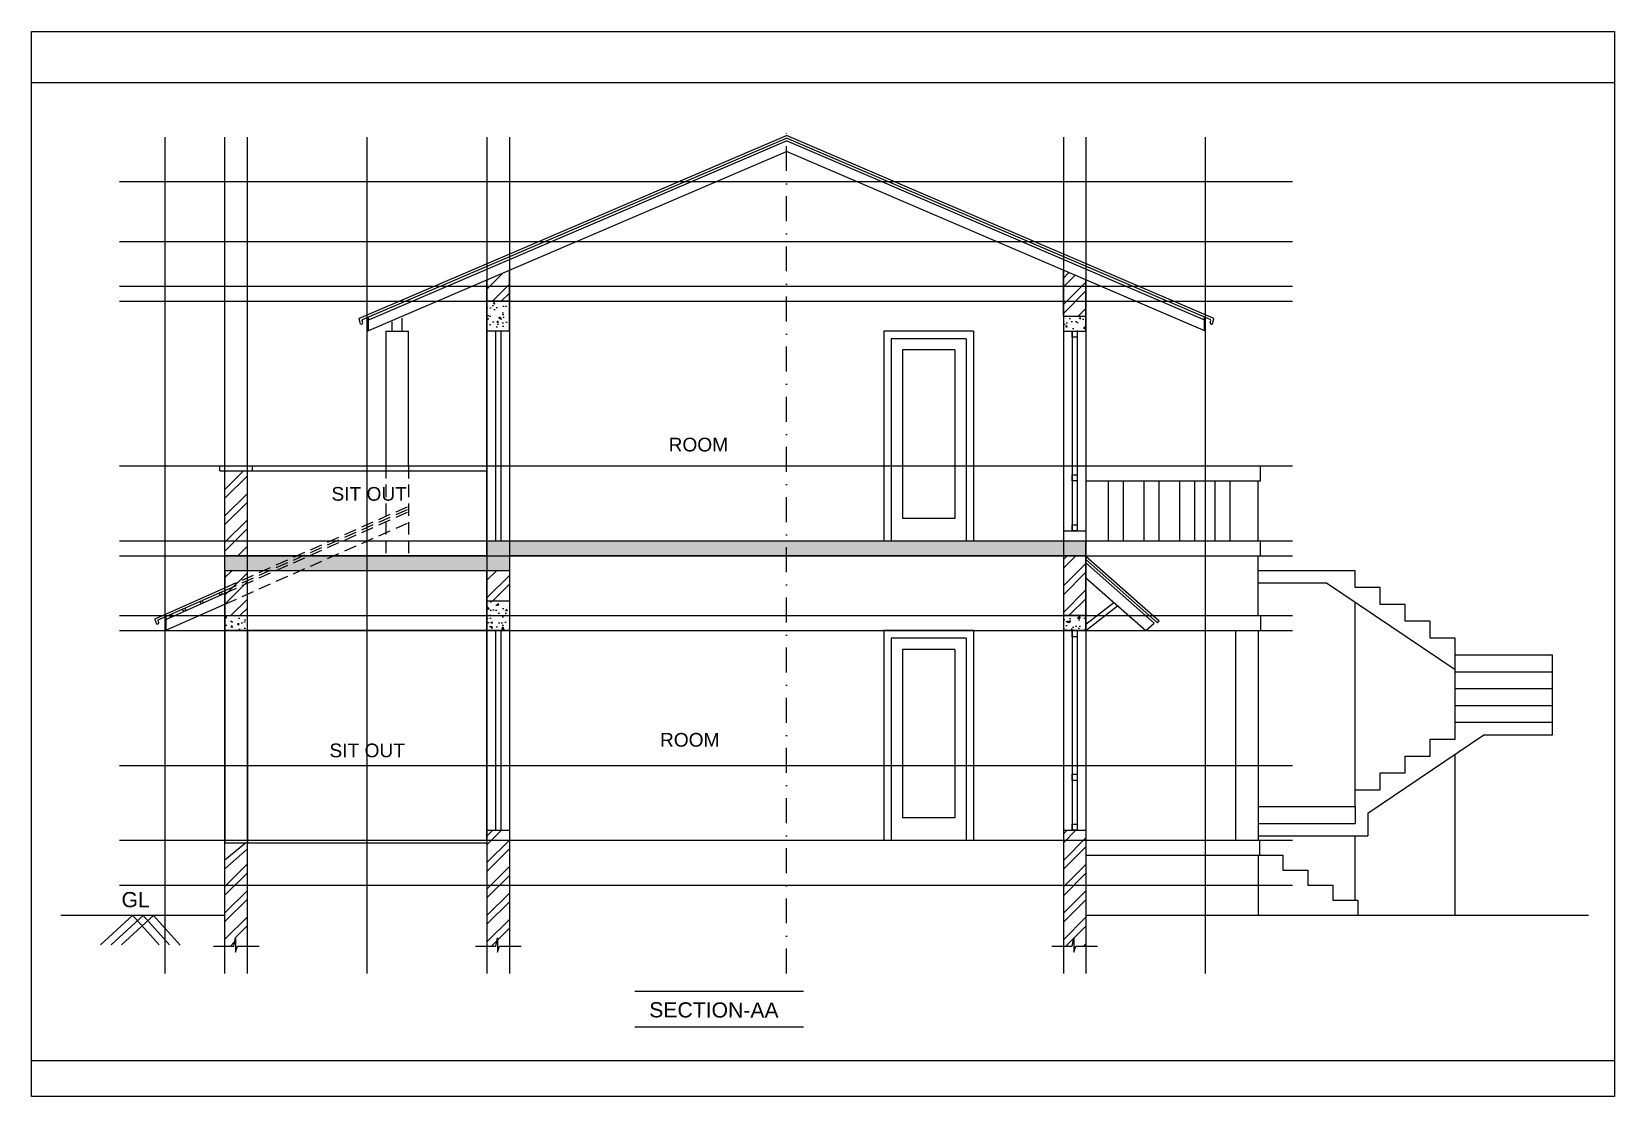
# Model space of a CAD drawing. Header units: inches. Extents: x 171009 to 352533, y -79956 to -38287.
# Drawn here: x 175141 to 175775, y -40207 to -39780 of the extents above; entities that cross this region are included whole.
import ezdxf

# ---------------------------------------------------------------- set-up
doc = ezdxf.new("R2010")
doc.units = ezdxf.units.IN
doc.header["$LTSCALE"] = 20
doc.header["$MEASUREMENT"] = 0
doc.linetypes.add('DASHDOT', pattern=[1, 0.5, -0.25, 0, -0.25])
doc.linetypes.add('HIDDEN', pattern=[0.375, 0.25, -0.125])
doc.layers.get('0').update_dxf_attribs({"linetype": 'CONTINUOUS'})
for name, color, linetype in [('border', 230, 'CONTINUOUS'), ('COLUMN', 31, 'CONTINUOUS'), ('DOOR', 1, 'CONTINUOUS'), ('FRAME', 2, 'CONTINUOUS'), ('guide', 211, 'CONTINUOUS'), ('HATCH', 8, 'CONTINUOUS'), ('KALKAAL', 7, 'CONTINUOUS'), ('text', 2, 'CONTINUOUS'), ('TEXTS', 2, 'CONTINUOUS'), ('TILE', 22, 'CONTINUOUS'), ('wall', 13, 'CONTINUOUS'), ('WINDOW', 4, 'CONTINUOUS'), ('window sill', 5, 'CONTINUOUS'), ('WOOD', 7, 'CONTINUOUS')]:
    doc.layers.add(name, color=color, linetype=linetype)
doc.styles.add('STYLE1', font='arial_B.ttf')
doc.styles.add('style5', font='arial_B.ttf')
pattern_1 = [(45, (-376.763, 338.4585), (-5.30330086, 5.30330086), []), (45, (-373.227, 338.4585), (-5.30330086, 5.30330086), [])]
pattern_2 = [(45, (-358.763, 338.4585), (-5.30330086, 5.30330086), []), (45, (-355.227, 338.4585), (-5.30330086, 5.30330086), [])]
pattern_3 = [(50, (9.8803, 0), (7.17260183, -0.62752135), [0.75, -8.25]), (355, (9.88, 0), (-1.38751334, 7.52192134), [0.6, -6.6]), (100.4514, (10.478, -0.052), (5.78509382, 6.89439542), [0.6374019, -7.01142112]), (46.1842, (9.88, 2), (10.6724105, -1.65519014), [1.125, -12.375]), (96.6356, (10.77, 1.862), (9.34662706, 9.7411787), [0.9561029, -10.51713]), (351.1842, (9.88, 2), (9.34661945, 9.741186), [0.9, -9.9]), (21, (10.8803, 1.5), (5.96907052, -4.0261889), [0.75, -8.25]), (326, (10.88, 1.5), (2.43315332, 7.25150045), [0.6, -6.6]), (71.4514, (11.378, 1.1645), (8.40222629, 3.22530497), [0.6374019, -7.01142112]), (37.5, (9.8803, 0), (0.121598553, 3.32893854), [0, -6.52, 0, -6.7, 0, -6.625]), (7.5, (9.8803, 0), (2.630695374, 3.94411712), [0, -3.82, 0, -6.37, 0, -2.525]), (327.5, (7.6503, 0), (5.33822436, -0.225548717), [0, -2.5, 0, -7.8, 0, -10.35]), (317.5, (6.6503, 0), (5.83186169, 1.00104982), [0, -3.25, 0, -5.18, 0, -7.35])]

msp = doc.modelspace()

# ---------------------------------------------------------------- hatches: boundary and pattern name
at = {"layer": 'HATCH'}
h = msp.add_hatch(dxfattribs=at)
h.set_pattern_fill('ANSI32', color=256, scale=20, style=0)
h.set_pattern_definition(pattern_1)
h.paths.add_polyline_path([(175332.561, -39875.784), (175323.561, -39879.641), (175323.561, -39888.212), (175332.561, -39888.212)])
h = msp.add_hatch(dxfattribs=at)
h.set_pattern_fill('ANSI32', color=256, scale=20, style=0)
h.set_pattern_definition(pattern_2)
h.paths.add_polyline_path([(175563.561, -39879.641), (175554.561, -39875.784), (175554.561, -39894.212), (175563.561, -39894.212)])
h = msp.add_hatch(dxfattribs=at)
h.set_pattern_fill('AR-CONC', color=256, style=0)
h.set_pattern_definition([(50, (-376.763, 326.4585), (7.17260183, -0.62752135), [0.75, -8.25]), (355, (-376.763, 326.4585), (-1.38751334, 7.52192134), [0.6, -6.6]), (100.4514, (-376.165, 326.406), (5.78509382, 6.89439542), [0.6374019, -7.01142112]), (46.1842, (-376.763, 328.4585), (10.6724105, -1.65519014), [1.125, -12.375]), (96.6356, (-375.874, 328.321), (9.34662706, 9.7411787), [0.9561029, -10.51713]), (351.1842, (-376.763, 328.459), (9.34661945, 9.741186), [0.9, -9.9]), (21, (-375.763, 327.9585), (5.96907052, -4.0261889), [0.75, -8.25]), (326, (-375.763, 327.9585), (2.43315332, 7.25150045), [0.6, -6.6]), (71.4514, (-375.2655, 327.623), (8.40222629, 3.22530497), [0.6374019, -7.01142112]), (37.5, (-376.763, 326.4585), (0.121598553, 3.32893854), [0, -6.52, 0, -6.7, 0, -6.625]), (7.5, (-376.763, 326.4585), (2.630695374, 3.94411712), [0, -3.82, 0, -6.37, 0, -2.525]), (327.5, (-378.993, 326.4585), (5.33822436, -0.225548717), [0, -2.5, 0, -7.8, 0, -10.35]), (317.5, (-379.993, 326.4585), (5.83186169, 1.00104982), [0, -3.25, 0, -5.18, 0, -7.35])])
h.paths.add_polyline_path([(175332.561, -39900.212), (175332.561, -39888.212), (175323.561, -39888.212), (175323.561, -39900.212)])
h = msp.add_hatch(dxfattribs=at)
h.set_pattern_fill('AR-CONC', color=256, style=0)
h.set_pattern_definition(pattern_3)
h.paths.add_polyline_path([(175563.561, -39900.212), (175563.561, -39894.212), (175554.561, -39894.212), (175554.561, -39900.212)])
h = msp.add_hatch(dxfattribs=at)
h.set_pattern_fill('ANSI32', color=256, scale=20, style=0)
h.set_pattern_definition(pattern_1)
h.paths.add_polyline_path([(175227.561, -39956.212), (175218.561, -39956.212), (175218.561, -39990.212), (175227.561, -39990.212)])
h = msp.add_hatch(dxfattribs=at)
h.set_pattern_fill('AR-CONC', color=256, style=0)
h.set_pattern_definition([(50, (-376.763, 338.4585), (7.17260183, -0.62752135), [0.75, -8.25]), (355, (-376.763, 338.4585), (-1.38751334, 7.52192134), [0.6, -6.6]), (100.4514, (-376.165, 338.406), (5.78509382, 6.89439542), [0.6374019, -7.01142112]), (46.1842, (-376.763, 340.4585), (10.6724105, -1.65519014), [1.125, -12.375]), (96.6356, (-375.874, 340.321), (9.34662706, 9.7411787), [0.9561029, -10.51713]), (351.1842, (-376.763, 340.459), (9.34661945, 9.741186), [0.9, -9.9]), (21, (-375.763, 339.9585), (5.96907052, -4.0261889), [0.75, -8.25]), (326, (-375.763, 339.9585), (2.43315332, 7.25150045), [0.6, -6.6]), (71.4514, (-375.2655, 339.623), (8.40222629, 3.22530497), [0.6374019, -7.01142112]), (37.5, (-376.763, 338.4585), (0.121598553, 3.32893854), [0, -6.52, 0, -6.7, 0, -6.625]), (7.5, (-376.763, 338.4585), (2.630695374, 3.94411712), [0, -3.82, 0, -6.37, 0, -2.525]), (327.5, (-378.993, 338.4585), (5.33822436, -0.225548717), [0, -2.5, 0, -7.8, 0, -10.35]), (317.5, (-379.993, 338.4585), (5.83186169, 1.00104982), [0, -3.25, 0, -5.18, 0, -7.35])])
h.paths.add_polyline_path([(175323.561, -39984.212), (175323.561, -39990.212), (175218.561, -39990.212), (175218.561, -39996.212), (175332.561, -39996.212), (175332.561, -39990.212), (175563.561, -39990.212), (175563.561, -39984.212)])
h = msp.add_hatch(dxfattribs=at)
h.set_pattern_fill('ANSI32', color=256, scale=20, style=0)
h.set_pattern_definition([(45, (-358.763, 448.4585), (-5.30330086, 5.30330086), []), (45, (-355.227, 448.4585), (-5.30330086, 5.30330086), [])])
h.paths.add_polyline_path([(175554.561, -40014.212), (175563.561, -40014.212), (175563.561, -39990.212), (175554.561, -39990.212)])
h = msp.add_hatch(dxfattribs=at)
h.set_pattern_fill('ANSI32', color=256, scale=20, style=0)
h.set_pattern_definition(pattern_1)
h.paths.add_polyline_path([(175218.561, -40014.212), (175227.561, -40014.212), (175227.561, -39996.212), (175218.561, -39996.212)])
h = msp.add_hatch(dxfattribs=at)
h.set_pattern_fill('ANSI32', color=256, scale=20, style=0)
h.set_pattern_definition(pattern_1)
h.paths.add_polyline_path([(175332.561, -39996.212), (175323.561, -39996.212), (175323.561, -40008.212), (175332.561, -40008.212)])
h = msp.add_hatch(dxfattribs=at)
h.set_pattern_fill('AR-CONC', color=256, style=0)
h.set_pattern_definition([(50, (-376.763, 344.4585), (7.17260183, -0.62752135), [0.75, -8.25]), (355, (-376.763, 344.4585), (-1.38751334, 7.52192134), [0.6, -6.6]), (100.4514, (-376.165, 344.406), (5.78509382, 6.89439542), [0.6374019, -7.01142112]), (46.1842, (-376.763, 346.4585), (10.6724105, -1.65519014), [1.125, -12.375]), (96.6356, (-375.874, 346.321), (9.34662706, 9.7411787), [0.9561029, -10.51713]), (351.1842, (-376.763, 346.459), (9.34661945, 9.741186), [0.9, -9.9]), (21, (-375.763, 345.9585), (5.96907052, -4.0261889), [0.75, -8.25]), (326, (-375.763, 345.9585), (2.43315332, 7.25150045), [0.6, -6.6]), (71.4514, (-375.2655, 345.623), (8.40222629, 3.22530497), [0.6374019, -7.01142112]), (37.5, (-376.763, 344.4585), (0.121598553, 3.32893854), [0, -6.52, 0, -6.7, 0, -6.625]), (7.5, (-376.763, 344.4585), (2.630695374, 3.94411712), [0, -3.82, 0, -6.37, 0, -2.525]), (327.5, (-378.993, 344.4585), (5.33822436, -0.225548717), [0, -2.5, 0, -7.8, 0, -10.35]), (317.5, (-379.993, 344.4585), (5.83186169, 1.00104982), [0, -3.25, 0, -5.18, 0, -7.35])])
h.paths.add_polyline_path([(175323.561, -40008.212), (175323.561, -40020.212), (175332.561, -40020.212), (175332.561, -40008.212)])
h = msp.add_hatch(dxfattribs=at)
h.set_pattern_fill('AR-CONC', color=256, style=0)
h.set_pattern_definition([(50, (-8.1197, 0), (7.17260183, -0.62752135), [0.75, -8.25]), (355, (-8.12, 0), (-1.38751334, 7.52192134), [0.6, -6.6]), (100.4514, (-7.522, -0.052), (5.78509382, 6.89439542), [0.6374019, -7.01142112]), (46.1842, (-8.12, 2), (10.6724105, -1.65519014), [1.125, -12.375]), (96.6356, (-7.23, 1.862), (9.34662706, 9.7411787), [0.9561029, -10.51713]), (351.1842, (-8.12, 2), (9.34661945, 9.741186), [0.9, -9.9]), (21, (-7.1197, 1.5), (5.96907052, -4.0261889), [0.75, -8.25]), (326, (-7.12, 1.5), (2.43315332, 7.25150045), [0.6, -6.6]), (71.4514, (-6.622, 1.1645), (8.40222629, 3.22530497), [0.6374019, -7.01142112]), (37.5, (-8.1197, 0), (0.121598553, 3.32893854), [0, -6.52, 0, -6.7, 0, -6.625]), (7.5, (-8.1197, 0), (2.630695374, 3.94411712), [0, -3.82, 0, -6.37, 0, -2.525]), (327.5, (-10.3497, 0), (5.33822436, -0.225548717), [0, -2.5, 0, -7.8, 0, -10.35]), (317.5, (-11.3497, 0), (5.83186169, 1.00104982), [0, -3.25, 0, -5.18, 0, -7.35])])
h.paths.add_polyline_path([(175227.561, -40014.212), (175218.561, -40014.212), (175218.561, -40020.212), (175227.561, -40020.212)])
h = msp.add_hatch(dxfattribs=at)
h.set_pattern_fill('AR-CONC', color=256, style=0)
h.set_pattern_definition(pattern_3)
h.paths.add_polyline_path([(175563.561, -40014.212), (175554.561, -40014.212), (175554.561, -40020.212), (175563.561, -40020.212)])
h = msp.add_hatch(dxfattribs=at)
h.set_pattern_fill('ANSI32', color=256, scale=20, style=0)
h.set_pattern_definition(pattern_1)
h.paths.add_polyline_path([(175332.561, -40100.212), (175323.561, -40100.212), (175323.561, -40146.631), (175325.526, -40146.631), (175327.053, -40146.631), (175327.769, -40143.351), (175328.523, -40146.63), (175332.561, -40146.63)])
h = msp.add_hatch(dxfattribs=at)
h.set_pattern_fill('ANSI32', color=256, scale=20, style=0)
h.set_pattern_definition(pattern_2)
h.paths.add_polyline_path([(175554.561, -40146.631), (175558.053, -40146.631), (175558.769, -40143.351), (175558.769, -40137.078), (175558.769, -40149.078), (175559.523, -40146.63), (175563.561, -40146.63), (175563.561, -40100.212), (175554.561, -40100.212)])

# ---------------------------------------------------------------- linework, layer by layer
at = {"color": 7}
for p, q in [((175229.561, -39954.212), (175323.561, -39954.212)), ((175229.561, -39956.212), (175323.561, -39956.212)), ((175323.561, -40020.212), (175227.561, -40020.212))]:
    msp.add_line(p, q, dxfattribs=at)
at = {"lineweight": -2}
for p, q in [((175671.561, -39996.187), (175632.561, -39996.187)), ((175671.561, -40002.939), (175671.561, -39996.187)), ((175660.031, -40001.187), (175632.561, -40001.187)), ((175711.561, -40029.945), (175750.561, -40029.945)), ((175711.561, -40036.697), (175750.561, -40036.697)), ((175711.561, -40043.448), (175750.561, -40043.448)), ((175711.561, -40050.2), (175750.561, -40050.2)), ((175750.561, -40061.951), (175750.561, -40050.2)), ((175676.561, -40093.366), (175723.091, -40061.951)), ((175723.091, -40061.951), (175750.561, -40061.951)), ((175632.561, -40090.709), (175671.561, -40090.709)), ((175671.561, -40090.709), (175671.561, -40097.461)), ((175632.561, -40097.461), (175671.561, -40097.461)), ((175676.561, -40093.366), (175676.561, -40102.461)), ((175632.561, -40102.461), (175676.561, -40102.461)), ((175632.561, -40110.212), (175642.561, -40110.212)), ((175642.561, -40110.212), (175642.561, -40116.212)), ((175642.561, -40116.212), (175652.561, -40116.212)), ((175652.561, -40116.212), (175652.561, -40122.212)), ((175652.561, -40122.212), (175662.561, -40122.212)), ((175662.561, -40122.212), (175662.561, -40128.212)), ((175662.561, -40128.212), (175672.561, -40128.212)), ((175672.561, -40128.212), (175672.561, -40134.212))]:
    msp.add_line(p, q, dxfattribs=at)
for p, q in [((175711.561, -40035.978), (175660.031, -40001.187)), ((175671.561, -40083.958), (175671.561, -40008.972)), ((175711.561, -40056.951), (175711.561, -40029.945)), ((175750.561, -40061.951), (175750.561, -40029.945)), ((175711.561, -40134.212), (175711.561, -40069.736)), ((175671.561, -40128.212), (175671.561, -40102.461))]:
    msp.add_line(p, q)
at = {"color": 3}
msp.add_lwpolyline([(175141.096, -39780.165), (175775.362, -39780.165), (175775.362, -40206.848), (175141.096, -40206.848)], close=True, dxfattribs=at)
at = {"lineweight": -2}
for points in [[(175681.561, -40009.691), (175681.561, -40002.939), (175671.561, -40002.939)], [(175691.561, -40016.442), (175691.561, -40009.691), (175681.561, -40009.691)], [(175701.561, -40023.194), (175701.561, -40016.442), (175691.561, -40016.442)], [(175711.561, -40029.945), (175711.561, -40023.194), (175701.561, -40023.194)], [(175711.561, -40063.703), (175711.561, -40056.951), (175750.561, -40056.951)], [(175701.561, -40070.454), (175701.561, -40063.703), (175711.561, -40063.703)], [(175691.561, -40077.206), (175691.561, -40070.454), (175701.561, -40070.454)], [(175681.561, -40083.958), (175681.561, -40077.206), (175691.561, -40077.206)], [(175671.561, -40090.709), (175671.561, -40083.958), (175681.561, -40083.958)]]:
    msp.add_lwpolyline(points, dxfattribs=at)
for points in [[(175213.939, -40146.631), (175222.053, -40146.631), (175222.769, -40143.351), (175222.769, -40149.078), (175223.523, -40146.63), (175232.213, -40146.63)], [(175318.939, -40146.631), (175327.053, -40146.631), (175327.769, -40143.351), (175327.769, -40149.078), (175328.523, -40146.63), (175337.213, -40146.63)], [(175549.939, -40146.631), (175558.053, -40146.631), (175558.769, -40143.351), (175558.769, -40149.078), (175559.523, -40146.63), (175568.213, -40146.63)]]:
    msp.add_lwpolyline(points)
at = {"layer": 'border', "ltscale": 5}
for p, q in [((175775.362, -39800.656), (175141.096, -39800.656)), ((175141.096, -40192.534), (175775.362, -40192.534))]:
    msp.add_line(p, q, dxfattribs=at)
at = {"layer": 'COLUMN', "color": 2}
for p, q in [((175623.561, -40020.212), (175623.561, -40104.212)), ((175632.561, -40020.212), (175632.561, -40104.212))]:
    msp.add_line(p, q, dxfattribs=at)
at = {"layer": 'DOOR', "color": 0}
for p, q in [((175323.561, -39984.212), (175323.561, -39900.212)), ((175332.561, -39900.212), (175332.561, -39984.212)), ((175323.561, -40100.212), (175323.561, -40020.212)), ((175332.561, -40020.212), (175332.561, -40100.212))]:
    msp.add_line(p, q, dxfattribs=at)
at = {"layer": 'DOOR'}
for p, q in [((175327.061, -39984.212), (175327.061, -39900.212)), ((175329.061, -39900.212), (175329.061, -39984.212)), ((175518.561, -39900.212), (175482.561, -39900.212)), ((175482.561, -39900.212), (175482.561, -39984.212)), ((175518.561, -39900.212), (175518.561, -39984.212)), ((175515.561, -39903.212), (175485.561, -39903.212)), ((175485.561, -39903.212), (175485.561, -39984.212)), ((175511.061, -39907.712), (175490.061, -39907.712)), ((175490.061, -39907.712), (175490.061, -39975.212)), ((175511.061, -39907.712), (175511.061, -39975.212)), ((175515.561, -39903.212), (175515.561, -39984.212)), ((175511.061, -39975.212), (175490.061, -39975.212)), ((175327.061, -40100.212), (175327.061, -40020.212)), ((175329.061, -40020.212), (175329.061, -40100.212)), ((175518.561, -40020.212), (175482.561, -40020.212)), ((175482.561, -40020.212), (175482.561, -40104.212)), ((175518.561, -40020.212), (175518.561, -40104.212)), ((175515.561, -40023.212), (175485.561, -40023.212)), ((175485.561, -40023.212), (175485.561, -40104.212)), ((175511.061, -40027.712), (175490.061, -40027.712)), ((175490.061, -40027.712), (175490.061, -40095.212)), ((175511.061, -40027.712), (175511.061, -40095.212)), ((175515.561, -40023.212), (175515.561, -40104.212)), ((175511.061, -40095.212), (175490.061, -40095.212))]:
    msp.add_line(p, q, dxfattribs=at)
at = {"layer": 'FRAME'}
for points in [[(175558.061, -39900.212), (175560.061, -39900.212), (175560.061, -39902.652), (175558.061, -39902.652)], [(175558.061, -39957.772), (175560.061, -39957.772), (175560.061, -39960.212), (175558.061, -39960.212)], [(175558.061, -39977.772), (175560.061, -39977.772), (175560.061, -39980.212), (175558.061, -39980.212)], [(175558.061, -40020.212), (175560.061, -40020.212), (175560.061, -40022.652), (175558.061, -40022.652)], [(175558.061, -40077.772), (175560.061, -40077.772), (175560.061, -40080.212), (175558.061, -40080.212)], [(175558.061, -40097.772), (175560.061, -40097.772), (175560.061, -40100.212), (175558.061, -40100.212)]]:
    msp.add_lwpolyline(points, close=True, dxfattribs=at)
at = {"layer": 'guide', "linetype": 'DASHDOT'}
msp.add_line((175443.561, -40157.603), (175443.561, -39816.109), dxfattribs=at)
at = {"layer": 'guide'}
for p, q in [((175194.561, -40157.595), (175194.561, -39822.421)), ((175218.561, -40157.595), (175218.561, -39822.421)), ((175227.561, -40157.595), (175227.561, -39822.421)), ((175275.566, -40157.595), (175275.566, -39822.421)), ((175323.561, -39822.421), (175323.561, -40157.595)), ((175332.561, -39822.421), (175332.561, -40157.595)), ((175554.561, -39822.421), (175554.561, -40157.595)), ((175563.561, -39822.421), (175563.561, -40157.595)), ((175611.556, -40157.595), (175611.556, -39822.421))]:
    msp.add_line(p, q, dxfattribs=at)
at = {"layer": 'guide', "color": 3, "linetype": 'Continuous'}
for p, q in [((175176.299, -39840.212), (175646.419, -39840.212)), ((175176.299, -39864.212), (175646.419, -39864.212)), ((175176.299, -39984.212), (175646.419, -39984.212)), ((175176.299, -39990.212), (175646.419, -39990.212))]:
    msp.add_line(p, q, dxfattribs=at)
at = {"layer": 'guide', "color": 1, "linetype": 'Continuous'}
for p, q in [((175176.299, -39882.212), (175646.419, -39882.212)), ((175176.299, -39888.212), (175646.419, -39888.212)), ((175176.299, -40014.212), (175646.419, -40014.212)), ((175176.299, -40020.212), (175646.419, -40020.212))]:
    msp.add_line(p, q, dxfattribs=at)
at = {"layer": 'guide', "color": 5, "linetype": 'Continuous'}
for p, q in [((175176.299, -39954.212), (175646.419, -39954.212)), ((175176.299, -40074.212), (175646.419, -40074.212))]:
    msp.add_line(p, q, dxfattribs=at)
at = {"layer": 'guide', "color": 13, "linetype": 'Continuous'}
for p, q in [((175176.299, -40104.212), (175646.419, -40104.212)), ((175176.299, -40122.212), (175646.419, -40122.212))]:
    msp.add_line(p, q, dxfattribs=at)
at = {"layer": 'HATCH'}
for p, q in [((175218.561, -40112.088), (175226.847, -40105.212)), ((175218.561, -40115.624), (175227.561, -40107.624)), ((175218.561, -40122.695), (175227.561, -40113.695)), ((175218.561, -40126.23), (175227.561, -40117.23)), ((175218.561, -40133.301), (175227.561, -40124.301)), ((175218.561, -40136.837), (175227.561, -40127.837)), ((175218.561, -40143.908), (175227.561, -40134.908)), ((175222.769, -40143.235), (175227.561, -40138.444)), ((175220.767, -40146.631), (175222.412, -40144.986))]:
    msp.add_line(p, q, dxfattribs=at)
at = {"layer": 'KALKAAL'}
for p, q in [((175283.061, -39900.212), (175283.061, -39954.212)), ((175283.061, -39900.212), (175292.061, -39900.212)), ((175292.061, -39954.212), (175292.061, -39900.212))]:
    msp.add_line(p, q, dxfattribs=at)
at = {"layer": 'TEXTS'}
for p, q in [((175450.358, -40164.879), (175382.764, -40164.879)), ((175450.358, -40179.158), (175382.764, -40179.158))]:
    msp.add_line(p, q, dxfattribs=at)
at = {"layer": 'TILE'}
for p, q in [((175272.529, -39894.943), (175443.561, -39821.799)), ((175273.675, -39895.58), (175443.561, -39822.868)), ((175614.593, -39894.943), (175443.561, -39821.799)), ((175613.447, -39895.58), (175443.561, -39822.868)), ((175272.847, -39897.297), (175272.325, -39895.307)), ((175614.275, -39897.297), (175614.797, -39895.307)), ((175273.778, -39896.906), (175273.52, -39895.923)), ((175613.344, -39896.906), (175613.601, -39895.923)), ((175563.561, -39990.363), (175592.993, -40016.337)), ((175563.561, -39991.697), (175592.331, -40017.086)), ((175190.53, -40015.436), (175218.561, -40002.998)), ((175191.846, -40015.947), (175218.561, -40004.092)), ((175190.403, -40015.765), (175191.158, -40017.486)), ((175191.719, -40016.276), (175192.074, -40017.084)), ((175592.331, -40017.086), (175592.993, -40016.337))]:
    msp.add_line(p, q, dxfattribs=at)
at = {"layer": 'TILE', "color": 7, "linetype": 'HIDDEN'}
for p, q in [((175218.561, -40002.998), (175292.061, -39970.383)), ((175218.561, -40004.092), (175292.061, -39971.477))]:
    msp.add_line(p, q, dxfattribs=at)
at = {"layer": 'TILE'}
for centre, radius, start, end in [((175272.618, -39895.232), 0.302, 107.099006, 194.351037), ((175614.504, -39895.232), 0.302, 345.648963, 72.900994), ((175273.193, -39896.817), 0.592, 234.282779, 351.275994), ((175273.81, -39895.847), 0.3, 106.797874, 194.696935), ((175613.929, -39896.817), 0.592, 188.724006, 305.717221), ((175613.311, -39895.847), 0.3, 345.303065, 73.202126), ((175190.632, -40015.665), 0.25, 113.928953, 203.696297), ((175191.488, -40016.994), 0.592, 236.116583, 351.276012), ((175191.948, -40016.175), 0.25, 113.928953, 203.696297)]:
    msp.add_arc(centre, radius, start, end, dxfattribs=at)
at = {"layer": 'wall'}
for p, q in [((175332.561, -39888.212), (175332.561, -39875.784)), ((175554.561, -39894.212), (175554.561, -39875.784)), ((175323.561, -39888.212), (175323.561, -39879.641)), ((175563.561, -39900.212), (175563.561, -39879.641)), ((175332.561, -39888.212), (175323.561, -39888.212)), ((175323.561, -39900.212), (175323.561, -39888.212)), ((175332.561, -39900.212), (175332.561, -39888.212)), ((175554.561, -39894.212), (175554.561, -39900.212)), ((175554.561, -39894.212), (175563.561, -39894.212)), ((175332.561, -39900.212), (175323.561, -39900.212)), ((175554.561, -39900.212), (175563.561, -39900.212)), ((175216.561, -39954.212), (175229.561, -39954.212)), ((175216.561, -39956.212), (175216.561, -39954.212)), ((175216.561, -39956.212), (175229.561, -39956.212)), ((175218.561, -39990.212), (175218.561, -39956.212)), ((175227.561, -39990.212), (175227.561, -39956.212)), ((175229.561, -39956.212), (175229.561, -39954.212)), ((175587.561, -39960.212), (175587.561, -39960.212)), ((175554.561, -39980.212), (175563.561, -39980.212)), ((175554.561, -39980.212), (175554.561, -39984.212)), ((175563.561, -39980.212), (175563.561, -39984.212)), ((175323.561, -39990.212), (175218.561, -39990.212)), ((175218.561, -39996.212), (175218.561, -39990.212)), ((175323.561, -39984.212), (175563.561, -39984.212)), ((175323.561, -39990.212), (175323.561, -39984.212)), ((175332.561, -39990.212), (175332.561, -39996.212)), ((175563.561, -39990.212), (175332.561, -39990.212)), ((175554.561, -39990.212), (175554.561, -40020.212)), ((175563.561, -40020.212), (175563.561, -39984.212)), ((175332.561, -39996.212), (175218.561, -39996.212)), ((175218.561, -39996.212), (175218.561, -40020.212)), ((175227.561, -40020.212), (175227.561, -39996.212)), ((175323.561, -40020.212), (175323.561, -39996.212)), ((175332.561, -39996.212), (175332.561, -40020.212)), ((175323.561, -40008.212), (175332.561, -40008.212)), ((175218.561, -40014.212), (175227.561, -40014.212)), ((175563.561, -40014.212), (175554.561, -40014.212)), ((175227.561, -40020.212), (175218.561, -40020.212)), ((175332.561, -40020.212), (175323.561, -40020.212)), ((175563.561, -40020.212), (175554.561, -40020.212)), ((175323.561, -40104.212), (175323.561, -40100.212)), ((175323.561, -40100.212), (175332.561, -40100.212)), ((175323.561, -40104.212), (175323.561, -40146.631)), ((175332.503, -40104.212), (175554.561, -40104.212)), ((175332.561, -40100.212), (175332.561, -40104.212)), ((175332.561, -40104.212), (175332.561, -40146.63)), ((175554.561, -40100.212), (175563.561, -40100.212)), ((175554.561, -40100.212), (175554.561, -40146.631)), ((175563.561, -40100.212), (175563.561, -40146.63)), ((175218.561, -40105.212), (175323.561, -40105.212)), ((175218.561, -40146.631), (175218.561, -40105.212)), ((175227.561, -40146.63), (175227.561, -40105.212)), ((175152.791, -40134.212), (175218.561, -40134.212)), ((175563.561, -40134.212), (175764.945, -40134.212))]:
    msp.add_line(p, q, dxfattribs=at)
at = {"layer": 'wall', "color": 7, "linetype": 'HIDDEN'}
for p, q in [((175283.061, -39954.212), (175283.061, -39990.212)), ((175292.061, -39954.212), (175292.061, -39990.212))]:
    msp.add_line(p, q, dxfattribs=at)
at = {"layer": 'wall', "color": 2}
for p, q in [((175563.561, -39954.212), (175633.561, -39954.212)), ((175633.561, -39960.212), (175633.561, -39954.212)), ((175563.561, -39960.212), (175633.561, -39960.212)), ((175572.561, -39960.212), (175572.561, -39984.212)), ((175578.561, -39960.212), (175578.561, -39984.212)), ((175586.811, -39960.212), (175586.811, -39984.212)), ((175592.811, -39960.212), (175592.811, -39984.212)), ((175601.061, -39960.212), (175601.061, -39984.212)), ((175607.061, -39960.212), (175607.061, -39984.212)), ((175615.311, -39960.212), (175615.311, -39984.212)), ((175621.311, -39960.212), (175621.311, -39984.212)), ((175632.561, -39984.212), (175632.561, -39960.212)), ((175563.561, -39984.212), (175633.561, -39984.212)), ((175563.561, -39990.212), (175633.561, -39990.212)), ((175632.561, -40014.212), (175632.561, -39990.212)), ((175633.561, -39990.212), (175633.561, -39984.212)), ((175590.585, -40014.212), (175633.561, -40014.212)), ((175633.561, -40014.212), (175633.561, -40020.212)), ((175587.561, -40020.212), (175633.561, -40020.212)), ((175563.561, -40104.212), (175633.311, -40104.212)), ((175633.311, -40110.212), (175633.311, -40104.212)), ((175563.561, -40110.212), (175633.311, -40110.212)), ((175632.561, -40110.212), (175632.561, -40134.212))]:
    msp.add_line(p, q, dxfattribs=at)
at = {"layer": 'wall', "color": 7}
for p, q in [((175218.561, -40020.212), (175218.561, -40105.212)), ((175227.561, -40020.212), (175227.561, -40105.212))]:
    msp.add_line(p, q, dxfattribs=at)
at = {"layer": 'wall', "color": 13}
for p, q in [((175181.671, -40134.212), (175168.69, -40146.1)), ((175185.913, -40134.212), (175172.932, -40146.1)), ((175190.088, -40134.281), (175177.128, -40146.147)), ((175181.502, -40134.281), (175192.15, -40146.147)), ((175185.676, -40134.212), (175196.346, -40146.1)), ((175189.918, -40134.349), (175200.567, -40146.216))]:
    msp.add_line(p, q, dxfattribs=at)
at = {"layer": 'WINDOW'}
for p, q in [((175558.061, -39900.212), (175558.061, -39980.212)), ((175560.061, -39900.212), (175560.061, -39980.212)), ((175558.061, -40020.212), (175558.061, -40100.212)), ((175560.061, -40020.212), (175560.061, -40100.212))]:
    msp.add_line(p, q, dxfattribs=at)
at = {"layer": 'window sill'}
for p, q in [((175554.561, -39900.212), (175554.561, -39980.212)), ((175563.561, -39900.212), (175563.561, -39980.212)), ((175554.561, -40020.212), (175554.561, -40100.212)), ((175563.561, -40020.212), (175563.561, -40100.212))]:
    msp.add_line(p, q, dxfattribs=at)
at = {"layer": 'WOOD'}
for p, q in [((175275.561, -39895.937), (175443.561, -39823.937)), ((175611.561, -39895.937), (175443.561, -39823.937)), ((175275.561, -39900.212), (175443.561, -39828.212)), ((175611.561, -39900.212), (175443.561, -39828.212)), ((175289.561, -39900.212), (175289.561, -39894.929)), ((175275.561, -39900.212), (175275.561, -39895.937)), ((175276.061, -39900.061), (175276.061, -39895.723)), ((175285.561, -39900.212), (175285.561, -39896.439)), ((175611.061, -39899.998), (175611.061, -39895.723)), ((175611.561, -39900.212), (175611.561, -39895.937)), ((175563.561, -39993.03), (175590.919, -40017.174)), ((175563.561, -39999.032), (175587.561, -40020.212)), ((175194.561, -40015.836), (175218.561, -40005.186)), ((175563.561, -40017.671), (175574.744, -40008.901)), ((175194.561, -40020.212), (175218.561, -40009.562)), ((175194.561, -40020.212), (175194.561, -40015.836)), ((175195.061, -40019.99), (175195.061, -40015.614)), ((175563.561, -40020.212), (175576.269, -40010.247)), ((175587.561, -40020.212), (175590.919, -40017.174))]:
    msp.add_line(p, q, dxfattribs=at)
at = {"layer": 'WOOD', "color": 13}
for p, q in [((175275.561, -39895.937), (175275.561, -39894.772)), ((175276.061, -39895.723), (175276.061, -39894.558)), ((175611.061, -39895.723), (175611.061, -39894.558)), ((175611.561, -39895.937), (175611.561, -39894.772)), ((175194.561, -40015.836), (175194.561, -40014.742)), ((175195.061, -40015.614), (175195.061, -40014.52))]:
    msp.add_line(p, q, dxfattribs=at)
at = {"layer": 'WOOD', "color": 7, "linetype": 'HIDDEN'}
for p, q in [((175218.561, -40005.186), (175292.061, -39972.571)), ((175218.561, -40009.562), (175292.061, -39976.947))]:
    msp.add_line(p, q, dxfattribs=at)
at = {"layer": 'WOOD', "color": 13}
for points in [[(175209.805, -40009.072), (175208.99, -40009.433), (175208.584, -40008.519), (175209.399, -40008.158)], [(175217.503, -40005.656), (175216.688, -40006.017), (175216.282, -40005.103), (175217.097, -40004.742)], [(175197.54, -40014.514), (175196.725, -40014.875), (175196.32, -40013.961), (175197.135, -40013.6)], [(175202.824, -40012.169), (175202.009, -40012.531), (175201.604, -40011.617), (175202.419, -40011.255)]]:
    msp.add_lwpolyline(points, close=True, dxfattribs=at)

# ---------------------------------------------------------------- texts
at = {"layer": 'text', "style": 'style5'}
for s, p in [('ROOM', (175396.352, -39948.403)), ('SIT OUT', (175261.236, -39968.142)), ('SIT OUT', (175260.448, -40070.95)), ('ROOM', (175392.897, -40066.708))]:
    msp.add_text(s, height=5.4893, dxfattribs=at).set_placement(p)
at = {"layer": 'TEXTS', "style": 'STYLE1'}
for s, p in [('GL ', (175177.102, -40131.033)), ('SECTION-AA', (175388.568, -40175.189))]:
    msp.add_text(s, height=6.075, rotation=359.791585, dxfattribs=at).set_placement(p)

doc.saveas('drawing.dxf')
